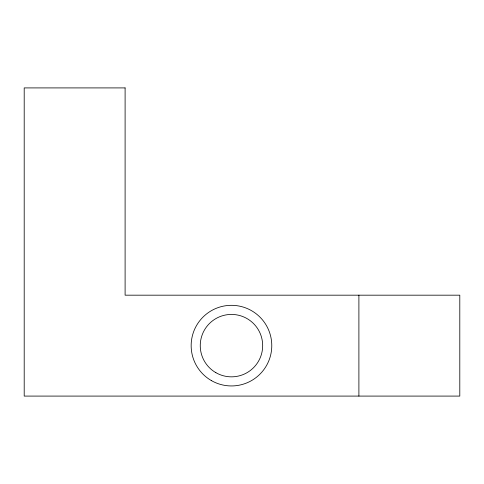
<?xml version="1.0" encoding="UTF-8"?>
<svg xmlns="http://www.w3.org/2000/svg" width="484" height="484" viewBox="0 0 484 484"><rect width="100%" height="100%" fill="white"/><g stroke="black" fill="none" stroke-linecap="round" stroke-linejoin="round"><path stroke-width="0.73" d="M358.898 295.179L358.898 396.087M125.102 87.913L24.2 87.913L24.2 396.087L459.8 396.087L459.8 295.179L125.102 295.179L125.102 87.913M211.314 380.545A40.311 40.311 0 0 0 271.778 345.636A40.311 40.311 0 0 0 211.314 310.722A40.311 40.311 0 0 0 211.314 380.545M215.864 372.662A31.206 31.206 0 0 0 262.673 345.636A31.206 31.206 0 0 0 215.864 318.605A31.206 31.206 0 0 0 215.864 372.662"/></g></svg>
